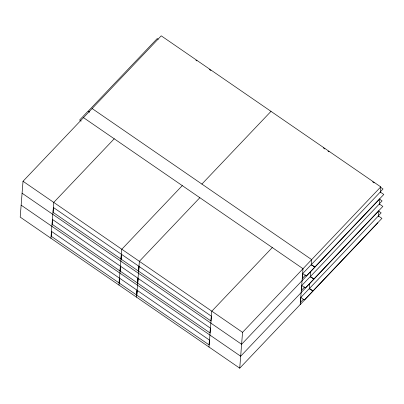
<?xml version="1.0" encoding="UTF-8"?>
<svg xmlns="http://www.w3.org/2000/svg" width="404" height="404" viewBox="0 0 404 404"><rect width="100%" height="100%" fill="white"/><g stroke="black" fill="none" stroke-linecap="round" stroke-linejoin="round"><path stroke-width="0.61" d="M380.321 192.551L380.765 186.89L161.231 35.825L23.023 181.265L20.2 217.11L239.734 368.175L377.942 222.735M50.934 238.259L53.757 202.414L114.221 138.784M118.988 285.088L121.811 249.243L182.28 185.613M136.552 297.172L139.375 261.327L199.839 197.697M208.999 347.026L211.817 311.181L272.286 247.551M239.734 368.175L242.552 332.33L380.765 186.89M300.197 304.545L303.02 268.7L83.487 117.635M300.834 297.485L304.419 299.95L312.883 291.047L309.297 288.577L300.834 297.485L300.45 302.364L303.414 299.248M301.778 285.537L305.363 288.001L313.822 279.098L310.237 276.629L301.778 285.537L301.394 290.415L304.778 286.85M302.717 273.589L306.303 276.053L314.767 267.15L311.181 264.681L302.717 273.589L302.333 278.467L305.717 274.902M309.333 289.168L309.777 283.507M310.272 277.22L310.716 271.559M311.211 265.271L311.661 259.61L92.127 108.545M378.437 216.448L378.886 210.787L240.673 356.227L21.139 205.161M379.381 204.5L379.826 198.839L241.612 344.279L22.079 193.213M201.894 184.078L270.998 111.358M380.255 191.885L383.022 188.966L380.427 187.183M379.316 203.833L382.083 200.919L379.487 199.132M378.376 215.781L381.144 212.868L378.548 211.08M195.905 60.206L196.94 60.918M209.403 69.493L210.959 70.564M323.321 147.884L324.877 148.955M327.992 151.101L329.033 151.813M372.639 181.825L374.2 182.896M158.232 39.254L157.227 38.557L88.294 111.095L89.299 111.787M89.597 112.206L88.062 111.145L79.598 120.054L81.138 121.109M23.023 181.265L242.552 332.33M51.586 231.447L51.212 236.244L119.044 282.921L119.417 278.124L51.586 231.447M52.53 219.498L52.151 224.296L119.983 270.973L120.362 266.175L52.53 219.498M53.469 207.55L53.091 212.347L120.922 259.025L121.301 254.227L53.469 207.55M119.645 278.235L119.266 283.073L136.602 295.006L136.986 290.168L119.645 278.235M120.589 266.286L120.205 271.124L137.547 283.058L137.926 278.215L120.589 266.286M121.528 254.338L121.144 259.176L138.486 271.109L138.865 266.266L121.528 254.338M137.203 290.365L136.83 295.162L209.05 344.859L209.429 340.067L137.203 290.365M138.148 278.417L137.769 283.209L209.989 332.911L210.368 328.114L138.148 278.417M139.087 266.468L138.708 271.261L210.933 320.963L211.307 316.165L139.087 266.468M380.28 192.052L311.348 264.585L314.868 267.009L383.8 194.47L380.28 192.052M379.336 204L310.408 276.533L313.928 278.957L382.861 206.424L379.336 204M378.397 215.948L309.469 288.481L312.989 290.905L381.921 218.372L378.397 215.948"/></g></svg>
